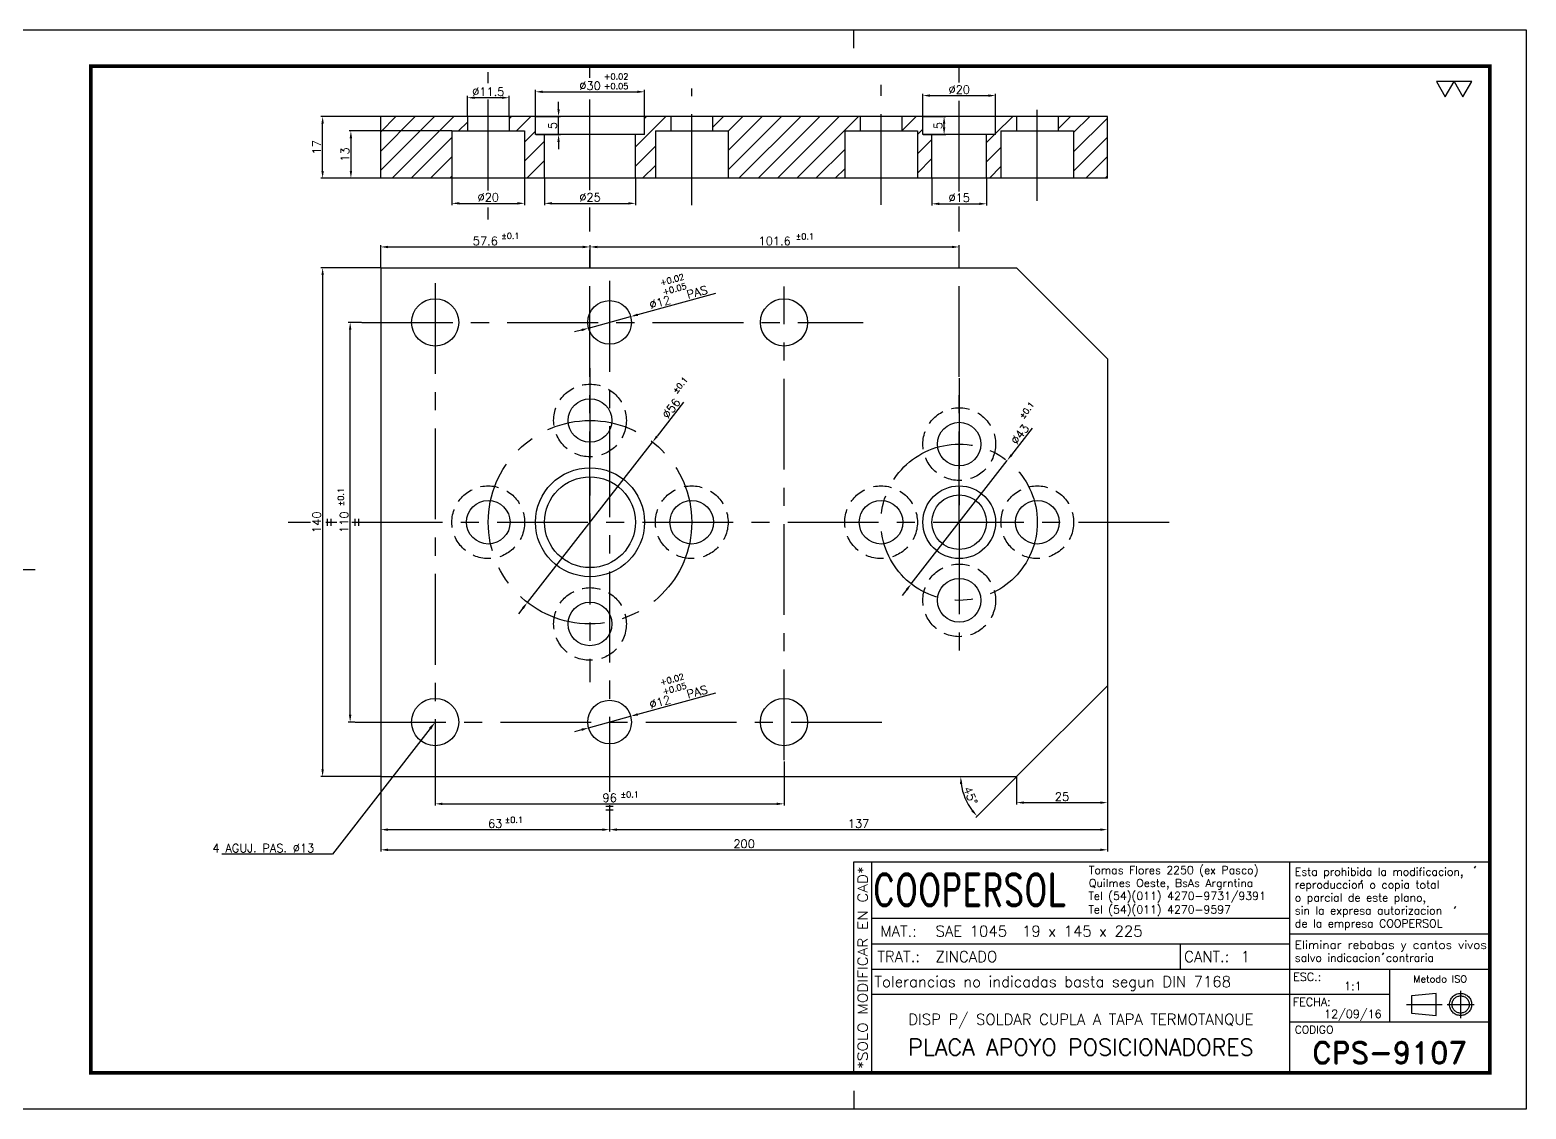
# Model space of a CAD drawing. Extents: x -21308 to -16735, y 11657 to 13517.
# Drawn here: x -19409.7 to -18998, y 12818.4 to 13115.4 of the extents above; entities that cross this region are included whole.
import ezdxf
from ezdxf import colors
from ezdxf.entities.mleader import LeaderData, LeaderLine
from ezdxf.enums import TextEntityAlignment as Align
from ezdxf.math import Vec2, Vec3

# ---------------------------------------------------------------- set-up
doc = ezdxf.new("R2010")
doc.units = 0
doc.header["$LTSCALE"] = 20
doc.header["$MEASUREMENT"] = 0
doc.linetypes.add('CENTER', pattern=[2, 1.25, -0.25, 0.25, -0.25])
doc.linetypes.add('HIDDEN', pattern=[0.375, 0.25, -0.125])
doc.layers.get('0').update_dxf_attribs({"linetype": 'CONTINUOUS'})
doc.layers.get('DEFPOINTS').update_dxf_attribs({"linetype": 'CONTINUOUS'})
for name, color, linetype in [('0-CO', 3, 'CONTINUOUS'), ('1', 1, 'CENTER'), ('CL', 1, 'CENTER'), ('CO', 3, 'CONTINUOUS'), ('OC', 1, 'HIDDEN'), ('RY', 5, 'CONTINUOUS')]:
    doc.layers.add(name, color=color, linetype=linetype)
doc.styles.add('ROMAND', font='ROMAND')
doc.styles.add('ROMANS', font='ROMANS.SHX')
doc.dimstyles.new('1', dxfattribs={"dimtxt": 2.3, "dimasz": 2, "dimexe": 0.5, "dimexo": 0.0625, "dimgap": 0.5, "dimtad": 1, "dimdec": 4, "dimdsep": 46, "dimtxsty": 'ROMANS', "dimcen": -2, "dimclrt": 7, "dimadec": 0, "dimazin": 0, "dimtfac": 0.869565, "dimtdec": 4, "dimtmove": 0, "dimatfit": 3, "dimfxl": 1, "dimtolj": 1, "dimarcsym": 0})

# ---------------------------------------------------------------- blocks, each defined once
blk = doc.blocks.new('A3G')
for p, q in [((235, 292), (235, 297)), ((0, 148.5), (9.75, 148.5)), ((235, 5), (235, 0))]:
    blk.add_line(p, q)
blk.add_lwpolyline([(0, 297), (420, 297), (420, 0), (0, 0)], close=True)
at = {"const_width": 1}
blk.add_lwpolyline([(25, 287), (410, 287), (410, 10), (25, 10)], close=True, dxfattribs=at)
blk = doc.blocks.new('*D188')
at = {"layer": 'CO', "color": 0, "lineweight": -2}
for p, q in [((-19318.46, 13034.93), (-19322.11, 13034.93)), ((-19321.61, 12926.93), (-19321.61, 13032.93)), ((-19320.32, 12924.93), (-19322.11, 12924.93))]:
    blk.add_line(p, q, dxfattribs=at)
at = {"layer": 'CO', "color": 0}
for points in [[(-19321.94, 13032.93), (-19321.27, 13032.93), (-19321.61, 13034.93)], [(-19321.94, 12926.93), (-19321.27, 12926.93), (-19321.61, 12924.93)]]:
    blk.add_solid(points, dxfattribs=at)
at = {"layer": 'DEFPOINTS', "color": 0}
for p in [(-19321.61, 13034.93), (-19318.4, 13034.93), (-19320.25, 12924.93)]:
    blk.add_point(p, dxfattribs=at)
at = {"layer": 'CO', "color": 7, "insert": (-19323.26, 12979.93), "char_height": 2.3, "attachment_point": 5, "rotation": 90, "style": 'ROMANS'}
blk.add_mtext('\\A1;110', dxfattribs=at)
blk = doc.blocks.new('*D189')
at = {"layer": 'CO', "color": 0, "lineweight": -2}
for p, q in [((-19313.27, 13049.93), (-19329.68, 13049.93)), ((-19329.18, 13047.93), (-19329.18, 12911.93)), ((-19313.27, 12909.93), (-19329.68, 12909.93))]:
    blk.add_line(p, q, dxfattribs=at)
at = {"layer": 'CO', "color": 0}
for points in [[(-19329.52, 13047.93), (-19328.85, 13047.93), (-19329.18, 13049.93)], [(-19329.52, 12911.93), (-19328.85, 12911.93), (-19329.18, 12909.93)]]:
    blk.add_solid(points, dxfattribs=at)
at = {"layer": 'DEFPOINTS', "color": 0}
for p in [(-19313.2, 13049.93), (-19329.18, 12909.93), (-19313.2, 12909.93)]:
    blk.add_point(p, dxfattribs=at)
at = {"layer": 'CO', "color": 7, "insert": (-19330.83, 12979.93), "char_height": 2.3, "attachment_point": 5, "rotation": 90, "style": 'ROMANS'}
blk.add_mtext('\\A1;140', dxfattribs=at)
blk = doc.blocks.new('*D190')
at = {"layer": 'CO', "color": 0, "lineweight": -2}
for p, q in [((-19293.67, 13087.61), (-19321.9, 13087.61)), ((-19321.4, 13085.61), (-19321.4, 13076.61)), ((-19313.27, 13074.61), (-19321.9, 13074.61))]:
    blk.add_line(p, q, dxfattribs=at)
at = {"layer": 'CO', "color": 0}
for points in [[(-19321.73, 13085.61), (-19321.07, 13085.61), (-19321.4, 13087.61)], [(-19321.73, 13076.61), (-19321.07, 13076.61), (-19321.4, 13074.61)]]:
    blk.add_solid(points, dxfattribs=at)
at = {"layer": 'DEFPOINTS', "color": 0}
for p in [(-19293.6, 13087.61), (-19321.4, 13074.61), (-19313.2, 13074.61)]:
    blk.add_point(p, dxfattribs=at)
at = {"layer": 'CO', "color": 7, "insert": (-19323.05, 13081.11), "char_height": 2.3, "attachment_point": 5, "rotation": 90, "style": 'ROMANS'}
blk.add_mtext('\\A1;13', dxfattribs=at)
blk = doc.blocks.new('*D191')
at = {"layer": 'CO', "color": 0, "lineweight": -2}
for p, q in [((-19313.27, 13091.61), (-19329.68, 13091.61)), ((-19329.18, 13076.61), (-19329.18, 13089.61)), ((-19313.27, 13074.61), (-19329.68, 13074.61))]:
    blk.add_line(p, q, dxfattribs=at)
at = {"layer": 'CO', "color": 0}
for points in [[(-19329.52, 13089.61), (-19328.85, 13089.61), (-19329.18, 13091.61)], [(-19329.52, 13076.61), (-19328.85, 13076.61), (-19329.18, 13074.61)]]:
    blk.add_solid(points, dxfattribs=at)
at = {"layer": 'DEFPOINTS', "color": 0}
for p in [(-19329.18, 13091.61), (-19313.2, 13091.61), (-19313.2, 13074.61)]:
    blk.add_point(p, dxfattribs=at)
at = {"layer": 'CO', "color": 7, "insert": (-19330.83, 13083.11), "char_height": 2.3, "attachment_point": 5, "rotation": 90, "style": 'ROMANS'}
blk.add_mtext('\\A1;17', dxfattribs=at)
blk = doc.blocks.new('*D192')
at = {"layer": 'CO', "color": 0, "lineweight": -2}
for p, q in [((-19264.25, 13093.61), (-19264.25, 13095.61)), ((-19270.54, 13091.61), (-19263.75, 13091.61)), ((-19264.25, 13086.61), (-19264.25, 13091.61)), ((-19270.54, 13086.61), (-19263.75, 13086.61)), ((-19264.25, 13084.61), (-19264.25, 13082.61))]:
    blk.add_line(p, q, dxfattribs=at)
at = {"layer": 'CO', "color": 0}
for points in [[(-19264.58, 13093.61), (-19263.92, 13093.61), (-19264.25, 13091.61)], [(-19264.58, 13084.61), (-19263.92, 13084.61), (-19264.25, 13086.61)]]:
    blk.add_solid(points, dxfattribs=at)
at = {"layer": 'DEFPOINTS', "color": 0}
for p in [(-19270.6, 13091.61), (-19264.25, 13091.61), (-19270.6, 13086.61)]:
    blk.add_point(p, dxfattribs=at)
at = {"layer": 'CO', "color": 7, "insert": (-19265.9, 13089.11), "char_height": 2.3, "attachment_point": 5, "rotation": 90, "style": 'ROMANS'}
blk.add_mtext('\\A1;5', dxfattribs=at)
blk = doc.blocks.new('*D193')
at = {"layer": 'CO', "color": 0, "lineweight": -2}
for p, q in [((-19163.94, 13091.61), (-19157.66, 13091.61)), ((-19158.16, 13088.61), (-19158.16, 13089.61)), ((-19163.94, 13086.61), (-19157.66, 13086.61))]:
    blk.add_line(p, q, dxfattribs=at)
at = {"layer": 'CO', "color": 0}
for points in [[(-19158.49, 13089.61), (-19157.82, 13089.61), (-19158.16, 13091.61)], [(-19158.49, 13088.61), (-19157.82, 13088.61), (-19158.16, 13086.61)]]:
    blk.add_solid(points, dxfattribs=at)
at = {"layer": 'DEFPOINTS', "color": 0}
for p in [(-19164, 13091.61), (-19158.16, 13091.61), (-19164, 13086.61)]:
    blk.add_point(p, dxfattribs=at)
at = {"layer": 'CO', "color": 7, "insert": (-19159.81, 13089.11), "char_height": 2.3, "attachment_point": 5, "rotation": 90, "style": 'ROMANS'}
blk.add_mtext('\\A1;5', dxfattribs=at)
blk = doc.blocks.new('*D194')
at = {"layer": 'CO', "color": 0, "lineweight": -2}
for p, q in [((-19161.5, 13074.55), (-19161.5, 13067.07)), ((-19146.5, 13074.55), (-19146.5, 13067.07)), ((-19159.5, 13067.57), (-19148.5, 13067.57))]:
    blk.add_line(p, q, dxfattribs=at)
at = {"layer": 'CO', "color": 0}
for points in [[(-19159.5, 13067.9), (-19159.5, 13067.23), (-19161.5, 13067.57)], [(-19148.5, 13067.9), (-19148.5, 13067.23), (-19146.5, 13067.57)]]:
    blk.add_solid(points, dxfattribs=at)
at = {"layer": 'DEFPOINTS', "color": 0}
for p in [(-19161.5, 13074.61), (-19146.5, 13074.61), (-19146.5, 13067.57)]:
    blk.add_point(p, dxfattribs=at)
at = {"layer": 'CO', "color": 7, "insert": (-19154, 13069.22), "char_height": 2.3, "attachment_point": 5, "style": 'ROMANS'}
blk.add_mtext('\\A1;%%C15', dxfattribs=at)
blk = doc.blocks.new('*D195')
at = {"layer": 'CO', "color": 0, "lineweight": -2}
for p, q in [((-19164, 13091.67), (-19164, 13097.85)), ((-19162, 13097.35), (-19146, 13097.35)), ((-19144, 13091.67), (-19144, 13097.85))]:
    blk.add_line(p, q, dxfattribs=at)
at = {"layer": 'CO', "color": 0}
for points in [[(-19162, 13097.68), (-19162, 13097.01), (-19164, 13097.35)], [(-19146, 13097.68), (-19146, 13097.01), (-19144, 13097.35)]]:
    blk.add_solid(points, dxfattribs=at)
at = {"layer": 'DEFPOINTS', "color": 0}
for p in [(-19144, 13097.35), (-19164, 13091.61), (-19144, 13091.61)]:
    blk.add_point(p, dxfattribs=at)
at = {"layer": 'CO', "color": 7, "insert": (-19154, 13099), "char_height": 2.3, "attachment_point": 5, "style": 'ROMANS'}
blk.add_mtext('\\A1;%%C20', dxfattribs=at)
blk = doc.blocks.new('*D196')
at = {"layer": 'CO', "color": 0, "lineweight": -2}
for p, q in [((-19270.6, 13091.67), (-19270.6, 13098.89)), ((-19268.6, 13098.39), (-19242.6, 13098.39)), ((-19240.6, 13091.67), (-19240.6, 13098.89))]:
    blk.add_line(p, q, dxfattribs=at)
at = {"layer": 'CO', "color": 0}
for points in [[(-19268.6, 13098.72), (-19268.6, 13098.06), (-19270.6, 13098.39)], [(-19242.6, 13098.72), (-19242.6, 13098.06), (-19240.6, 13098.39)]]:
    blk.add_solid(points, dxfattribs=at)
at = {"layer": 'DEFPOINTS', "color": 0}
for p in [(-19240.6, 13098.39), (-19270.6, 13091.61), (-19240.6, 13091.61)]:
    blk.add_point(p, dxfattribs=at)
at = {"layer": 'CO', "color": 7, "insert": (-19255.6, 13100.04), "char_height": 2.3, "attachment_point": 5, "style": 'ROMANS'}
blk.add_mtext('\\A1;%%C30', dxfattribs=at)
blk = doc.blocks.new('*D197')
at = {"layer": 'CO', "color": 0, "lineweight": -2}
for p, q in [((-19268.1, 13074.55), (-19268.1, 13067.19)), ((-19243.1, 13074.55), (-19243.1, 13067.19)), ((-19266.1, 13067.69), (-19245.1, 13067.69))]:
    blk.add_line(p, q, dxfattribs=at)
at = {"layer": 'CO', "color": 0}
for points in [[(-19266.1, 13068.03), (-19266.1, 13067.36), (-19268.1, 13067.69)], [(-19245.1, 13068.03), (-19245.1, 13067.36), (-19243.1, 13067.69)]]:
    blk.add_solid(points, dxfattribs=at)
at = {"layer": 'DEFPOINTS', "color": 0}
for p in [(-19268.1, 13074.61), (-19243.1, 13074.61), (-19243.1, 13067.69)]:
    blk.add_point(p, dxfattribs=at)
at = {"layer": 'CO', "color": 7, "insert": (-19255.6, 13069.34), "char_height": 2.3, "attachment_point": 5, "style": 'ROMANS'}
blk.add_mtext('\\A1;%%C25', dxfattribs=at)
blk = doc.blocks.new('*D198')
at = {"layer": 'CO', "color": 0, "lineweight": -2}
for p, q in [((-19289.35, 13091.67), (-19289.35, 13097.26)), ((-19277.85, 13091.67), (-19277.85, 13097.26)), ((-19279.85, 13096.76), (-19287.35, 13096.76))]:
    blk.add_line(p, q, dxfattribs=at)
at = {"layer": 'CO', "color": 0}
for points in [[(-19287.35, 13097.09), (-19287.35, 13096.43), (-19289.35, 13096.76)], [(-19279.85, 13097.09), (-19279.85, 13096.43), (-19277.85, 13096.76)]]:
    blk.add_solid(points, dxfattribs=at)
at = {"layer": 'DEFPOINTS', "color": 0}
for p in [(-19289.35, 13096.76), (-19289.35, 13091.61), (-19277.85, 13091.61)]:
    blk.add_point(p, dxfattribs=at)
at = {"layer": 'CO', "color": 7, "insert": (-19283.6, 13098.41), "char_height": 2.3, "attachment_point": 5, "style": 'ROMANS'}
blk.add_mtext('\\A1;%%C11.5', dxfattribs=at)
blk = doc.blocks.new('*D199')
at = {"layer": 'CO', "color": 0, "lineweight": -2}
for p, q in [((-19293.6, 13074.55), (-19293.6, 13067.19)), ((-19273.6, 13074.55), (-19273.6, 13067.19)), ((-19291.6, 13067.69), (-19275.6, 13067.69))]:
    blk.add_line(p, q, dxfattribs=at)
at = {"layer": 'CO', "color": 0}
for points in [[(-19291.6, 13068.03), (-19291.6, 13067.36), (-19293.6, 13067.69)], [(-19275.6, 13068.03), (-19275.6, 13067.36), (-19273.6, 13067.69)]]:
    blk.add_solid(points, dxfattribs=at)
at = {"layer": 'DEFPOINTS', "color": 0}
for p in [(-19293.6, 13074.61), (-19273.6, 13074.61), (-19273.6, 13067.69)]:
    blk.add_point(p, dxfattribs=at)
at = {"layer": 'CO', "color": 7, "insert": (-19283.6, 13069.34), "char_height": 2.3, "attachment_point": 5, "style": 'ROMANS'}
blk.add_mtext('\\A1;%%C20', dxfattribs=at)
blk = doc.blocks.new('*D200')
at = {"layer": 'CO', "color": 0, "lineweight": -2}
for p, q in [((-19229.86, 13012.93), (-19237.15, 13003.59)), ((-19272.83, 12957.86), (-19238.38, 13002.01)), ((-19274.06, 12956.28), (-19275.29, 12954.7))]:
    blk.add_line(p, q, dxfattribs=at)
at = {"layer": 'CO', "color": 0}
for points in [[(-19237.41, 13003.79), (-19236.89, 13003.38), (-19238.38, 13002.01)], [(-19274.32, 12956.48), (-19273.8, 12956.07), (-19272.83, 12957.86)]]:
    blk.add_solid(points, dxfattribs=at)
at = {"layer": 'DEFPOINTS', "color": 0}
for p in [(-19238.38, 13002.01), (-19272.83, 12957.86)]:
    blk.add_point(p, dxfattribs=at)
at = {"layer": 'CO', "color": 7, "insert": (-19233.25, 13011.26), "char_height": 2.3, "attachment_point": 5, "rotation": 52.0401, "style": 'ROMANS'}
blk.add_mtext('\\A1;∅56', dxfattribs=at)
blk = doc.blocks.new('*D201')
at = {"layer": 'CO', "color": 0, "lineweight": -2}
for p, q in [((-19133.89, 13005.81), (-19139.58, 12998.49)), ((-19167.2, 12962.96), (-19140.81, 12996.91)), ((-19168.43, 12961.38), (-19169.66, 12959.8))]:
    blk.add_line(p, q, dxfattribs=at)
at = {"layer": 'CO', "color": 0}
for points in [[(-19139.85, 12998.69), (-19139.32, 12998.28), (-19140.81, 12996.91)], [(-19168.69, 12961.58), (-19168.16, 12961.17), (-19167.2, 12962.96)]]:
    blk.add_solid(points, dxfattribs=at)
at = {"layer": 'DEFPOINTS', "color": 0}
for p in [(-19140.81, 12996.91), (-19167.2, 12962.96)]:
    blk.add_point(p, dxfattribs=at)
at = {"layer": 'CO', "color": 7, "insert": (-19137.28, 13004.14), "char_height": 2.3, "attachment_point": 5, "rotation": 52.1394, "style": 'ROMANS'}
blk.add_mtext('\\A1;∅43', dxfattribs=at)
blk = doc.blocks.new('*D202')
at = {"layer": 'CO', "color": 0, "lineweight": -2}
for p, q in [((-19313.2, 13049.99), (-19313.2, 13056.19)), ((-19255.6, 13049.99), (-19255.6, 13056.19)), ((-19311.2, 13055.69), (-19257.6, 13055.69))]:
    blk.add_line(p, q, dxfattribs=at)
at = {"layer": 'CO', "color": 0}
for points in [[(-19311.2, 13056.02), (-19311.2, 13055.35), (-19313.2, 13055.69)], [(-19257.6, 13056.02), (-19257.6, 13055.35), (-19255.6, 13055.69)]]:
    blk.add_solid(points, dxfattribs=at)
at = {"layer": 'DEFPOINTS', "color": 0}
for p in [(-19255.6, 13055.69), (-19313.2, 13049.93), (-19255.6, 13049.93)]:
    blk.add_point(p, dxfattribs=at)
at = {"layer": 'CO', "color": 7, "insert": (-19284.4, 13057.34), "char_height": 2.3, "attachment_point": 5, "style": 'ROMANS'}
blk.add_mtext('\\A1;57.6', dxfattribs=at)
blk = doc.blocks.new('*D203')
at = {"layer": 'CO', "color": 0, "lineweight": -2}
for p, q in [((-19255.6, 13050.06), (-19255.6, 13056.19)), ((-19154, 13049.99), (-19154, 13056.19)), ((-19253.6, 13055.69), (-19156, 13055.69))]:
    blk.add_line(p, q, dxfattribs=at)
at = {"layer": 'CO', "color": 0}
for points in [[(-19253.6, 13056.02), (-19253.6, 13055.35), (-19255.6, 13055.69)], [(-19156, 13056.02), (-19156, 13055.35), (-19154, 13055.69)]]:
    blk.add_solid(points, dxfattribs=at)
at = {"layer": 'DEFPOINTS', "color": 0}
for p in [(-19154, 13055.69), (-19255.6, 13049.99), (-19154, 13049.93)]:
    blk.add_point(p, dxfattribs=at)
at = {"layer": 'CO', "color": 7, "insert": (-19204.8, 13057.34), "char_height": 2.3, "attachment_point": 5, "style": 'ROMANS'}
blk.add_mtext('\\A1;101.6', dxfattribs=at)
blk = doc.blocks.new('*D204')
at = {"layer": 'CO', "color": 0, "lineweight": -2}
for p, q in [((-19298.2, 12914.08), (-19298.2, 12901.93)), ((-19202.2, 12914.08), (-19202.2, 12901.93)), ((-19296.2, 12902.43), (-19204.2, 12902.43))]:
    blk.add_line(p, q, dxfattribs=at)
at = {"layer": 'CO', "color": 0}
for points in [[(-19296.2, 12902.76), (-19296.2, 12902.09), (-19298.2, 12902.43)], [(-19204.2, 12902.76), (-19204.2, 12902.09), (-19202.2, 12902.43)]]:
    blk.add_solid(points, dxfattribs=at)
at = {"layer": 'DEFPOINTS', "color": 0}
for p in [(-19298.2, 12914.14), (-19202.2, 12914.14), (-19202.2, 12902.43)]:
    blk.add_point(p, dxfattribs=at)
at = {"layer": 'CO', "color": 7, "insert": (-19250.2, 12904.08), "char_height": 2.3, "attachment_point": 5, "style": 'ROMANS'}
blk.add_mtext('\\A1;96', dxfattribs=at)
blk = doc.blocks.new('*D205')
at = {"layer": 'CO', "color": 0, "lineweight": -2}
for p, q in [((-19313.2, 12909.87), (-19313.2, 12894.83)), ((-19311.2, 12895.33), (-19252.2, 12895.33)), ((-19250.2, 12897.8), (-19250.2, 12894.83))]:
    blk.add_line(p, q, dxfattribs=at)
at = {"layer": 'CO', "color": 0}
for points in [[(-19311.2, 12895.66), (-19311.2, 12894.99), (-19313.2, 12895.33)], [(-19252.2, 12895.66), (-19252.2, 12894.99), (-19250.2, 12895.33)]]:
    blk.add_solid(points, dxfattribs=at)
at = {"layer": 'DEFPOINTS', "color": 0}
for p in [(-19313.2, 12909.93), (-19250.2, 12897.87), (-19250.2, 12895.33)]:
    blk.add_point(p, dxfattribs=at)
at = {"layer": 'CO', "color": 7, "insert": (-19281.7, 12896.98), "char_height": 2.3, "attachment_point": 5, "style": 'ROMANS'}
blk.add_mtext('\\A1;63', dxfattribs=at)
blk = doc.blocks.new('*D206')
at = {"layer": 'CO', "color": 0, "lineweight": -2}
for p, q in [((-19113.2, 12934.87), (-19113.2, 12894.83)), ((-19250.2, 12897.8), (-19250.2, 12894.83)), ((-19248.2, 12895.33), (-19115.2, 12895.33))]:
    blk.add_line(p, q, dxfattribs=at)
at = {"layer": 'CO', "color": 0}
for points in [[(-19248.2, 12895.66), (-19248.2, 12894.99), (-19250.2, 12895.33)], [(-19115.2, 12895.66), (-19115.2, 12894.99), (-19113.2, 12895.33)]]:
    blk.add_solid(points, dxfattribs=at)
at = {"layer": 'DEFPOINTS', "color": 0}
for p in [(-19113.2, 12934.93), (-19250.2, 12897.87), (-19113.2, 12895.33)]:
    blk.add_point(p, dxfattribs=at)
at = {"layer": 'CO', "color": 7, "insert": (-19181.7, 12896.98), "char_height": 2.3, "attachment_point": 5, "style": 'ROMANS'}
blk.add_mtext('\\A1;137', dxfattribs=at)
blk = doc.blocks.new('*D207')
at = {"layer": 'CO', "color": 0, "lineweight": -2}
for p, q in [((-19113.2, 12934.87), (-19113.2, 12889.28)), ((-19313.2, 12909.87), (-19313.2, 12889.28)), ((-19311.2, 12889.78), (-19115.2, 12889.78))]:
    blk.add_line(p, q, dxfattribs=at)
at = {"layer": 'CO', "color": 0}
for points in [[(-19311.2, 12890.11), (-19311.2, 12889.44), (-19313.2, 12889.78)], [(-19115.2, 12890.11), (-19115.2, 12889.44), (-19113.2, 12889.78)]]:
    blk.add_solid(points, dxfattribs=at)
at = {"layer": 'DEFPOINTS', "color": 0}
for p in [(-19113.2, 12934.93), (-19313.2, 12909.93), (-19113.2, 12889.78)]:
    blk.add_point(p, dxfattribs=at)
at = {"layer": 'CO', "color": 7, "insert": (-19213.2, 12891.43), "char_height": 2.3, "attachment_point": 5, "style": 'ROMANS'}
blk.add_mtext('\\A1;200', dxfattribs=at)
blk = doc.blocks.new('*D208')
at = {"layer": 'CO', "color": 0, "lineweight": -2}
for p, q in [((-19113.2, 12934.87), (-19113.2, 12902.26)), ((-19138.2, 12909.87), (-19138.2, 12902.26)), ((-19136.2, 12902.76), (-19115.2, 12902.76))]:
    blk.add_line(p, q, dxfattribs=at)
at = {"layer": 'CO', "color": 0}
for points in [[(-19136.2, 12903.09), (-19136.2, 12902.43), (-19138.2, 12902.76)], [(-19115.2, 12903.09), (-19115.2, 12902.43), (-19113.2, 12902.76)]]:
    blk.add_solid(points, dxfattribs=at)
at = {"layer": 'DEFPOINTS', "color": 0}
for p in [(-19113.2, 12934.93), (-19138.2, 12909.93), (-19113.2, 12902.76)]:
    blk.add_point(p, dxfattribs=at)
at = {"layer": 'CO', "color": 7, "insert": (-19125.7, 12904.41), "char_height": 2.3, "attachment_point": 5, "style": 'ROMANS'}
blk.add_mtext('\\A1;25', dxfattribs=at)
blk = doc.blocks.new('*D209')
at = {"layer": 'CO', "color": 0, "lineweight": -2}
blk.add_line((-19138.25, 12909.89), (-19149.44, 12898.7), dxfattribs=at)
blk.add_arc((-19138.2, 12909.93), 15.38, 187.4538, 217.5462, dxfattribs=at)
at = {"layer": 'CO', "color": 0}
for points in [[(-19153.79, 12907.91), (-19153.13, 12907.96), (-19153.59, 12909.93)], [(-19150.15, 12900.78), (-19150.65, 12900.34), (-19149.08, 12899.05)]]:
    blk.add_solid(points, dxfattribs=at)
at = {"layer": 'DEFPOINTS', "color": 0}
for p in [(-19113.2, 12934.93), (-19313.2, 12909.93), (-19138.2, 12909.93), (-19138.2, 12909.93), (-19153.07, 12905.95)]:
    blk.add_point(p, dxfattribs=at)
at = {"layer": 'CO', "color": 7, "insert": (-19150.89, 12904.68), "char_height": 2.3, "attachment_point": 5, "rotation": 292.5, "style": 'ROMANS'}
blk.add_mtext('\\A1;45°', dxfattribs=at)
blk = doc.blocks.new('*D210')
at = {"layer": 'CO', "color": 0, "lineweight": -2}
for p, q in [((-19221.11, 13042.91), (-19242.49, 13037.05)), ((-19255.99, 13033.34), (-19244.42, 13036.52)), ((-19257.92, 13032.82), (-19259.85, 13032.29))]:
    blk.add_line(p, q, dxfattribs=at)
at = {"layer": 'CO', "color": 0}
for points in [[(-19242.58, 13037.37), (-19242.4, 13036.73), (-19244.42, 13036.52)], [(-19258.01, 13033.14), (-19257.83, 13032.49), (-19255.99, 13033.34)]]:
    blk.add_solid(points, dxfattribs=at)
at = {"layer": 'DEFPOINTS', "color": 0}
for p in [(-19244.42, 13036.52), (-19255.99, 13033.34)]:
    blk.add_point(p, dxfattribs=at)
at = {"layer": 'CO', "color": 7, "insert": (-19231.27, 13041.84), "char_height": 2.3, "attachment_point": 5, "rotation": 15.3405, "style": 'ROMANS'}
blk.add_mtext('\\A1;∅12   PAS', dxfattribs=at)
blk = doc.blocks.new('TOL')
at = {"layer": '0-CO', "style": 'ROMANS'}
for tag, p in [('TOLSUP', (2.34, 3.94)), ('TOLINF', (2.34, 1.29))]:
    blk.add_attdef(tag, p, '', height=1.64, dxfattribs=at)
blk = doc.blocks.new('*D211')
at = {"layer": 'CO', "color": 0, "lineweight": -2}
for p, q in [((-19221.11, 12932.91), (-19242.49, 12927.05)), ((-19255.99, 12923.34), (-19244.42, 12926.52)), ((-19257.92, 12922.82), (-19259.85, 12922.29))]:
    blk.add_line(p, q, dxfattribs=at)
at = {"layer": 'CO', "color": 0}
for points in [[(-19242.58, 12927.37), (-19242.4, 12926.73), (-19244.42, 12926.52)], [(-19258.01, 12923.14), (-19257.83, 12922.49), (-19255.99, 12923.34)]]:
    blk.add_solid(points, dxfattribs=at)
at = {"layer": 'DEFPOINTS', "color": 0}
for p in [(-19244.42, 12926.52), (-19255.99, 12923.34)]:
    blk.add_point(p, dxfattribs=at)
at = {"layer": 'CO', "color": 7, "insert": (-19231.27, 12931.84), "char_height": 2.3, "attachment_point": 5, "rotation": 15.3405, "style": 'ROMANS'}
blk.add_mtext('\\A1;∅12   PAS', dxfattribs=at)
blk = doc.blocks.new('COOPERSOLROT-02')
for p, q in [((0, 58), (175, 58)), ((0, 0), (0, 58)), ((5, 0), (5, 58)), ((120, 0), (120, 58)), ((175, 0), (175, 58)), ((5, 42.5), (120, 42.5)), ((120, 38.19), (175, 38.19)), ((5, 35.5), (120, 35.5)), ((89.89, 28.5), (89.89, 35.5)), ((5, 28.5), (175, 28.5)), ((147.5, 14), (147.5, 28.5)), ((147.5, 21.5), (5, 21.5)), ((120, 14), (175, 14)), ((0, 0), (175, 0))]:
    blk.add_line(p, q)
at = {"color": 1, "linetype": 'CENTER'}
blk.add_line((166.98, 22.51), (166.98, 15.06), dxfattribs=at)
for points in [[(152.09, 18.79), (161.93, 18.79)], [(163.26, 18.79), (170.71, 18.79)]]:
    blk.add_lwpolyline(points, dxfattribs=at)
at = {"layer": '1'}
for points in [[(170.85, 56.26), (171.21, 56.85)], [(139.66, 52.43), (140.02, 53.02)], [(165.28, 45.22), (165.64, 45.81)], [(145.46, 32.42), (145.82, 33.01)]]:
    blk.add_lwpolyline(points, dxfattribs=at)
blk.add_lwpolyline([(160.25, 18.79), (160.25, 21.83), (153.47, 21.16), (153.47, 16.41), (160.25, 15.74)], close=True, dxfattribs=at)
for radius in [3.05, 2.37]:
    blk.add_circle((166.98, 18.79), radius, dxfattribs=at)
at = {"style": 'ROMANS', "width": 0.996387}
blk.add_text('*SOLO MODIFICAR EN CAD*', height=2.7, rotation=90, dxfattribs=at).set_placement((3.77, 1.09), (3.77, 56.81), align=Align.FIT)
at = {"style": 'ROMAND', "width": 0.75}
blk.add_text('COOPERSOL', height=9, dxfattribs=at).set_placement((5.26, 45.85))
at = {"style": 'ROMANS'}
for s, p in [('MAT.:', (7.32, 37.47)), ('TRAT.:', (6.5, 30.47)), ('CANT.:', (90.89, 30.47)), ('Tolerancias no indicadas basta segun DIN 7168', (5.7, 23.56))]:
    blk.add_text(s, height=3, dxfattribs=at).set_placement(p)
for tag, height, style, p in [('CONJUNTO', 2.3, 'ROMANS', (62.5, 17.5)), ('SUBCONJUNTO', 3, 'ROMANS', (62.5, 11.5)), ('COD-PLA', 6, 'ROMAND', (147.5, 5.5)), ('DENOMINACION', 4.5, 'ROMANS', (62.5, 4.75))]:
    blk.add_attdef(tag, text='', height=height, dxfattribs=dict(style=style)).set_placement(p, align=Align.MIDDLE)
at = {"layer": '1', "style": 'ROMANS'}
for s, height, p in [('Tomas Flores 2250 (ex Pasco)', 2.2, (64.69, 54.68)), ('Esta prohibida la modificacion,', 2.2, (121.36, 54.23)), ('Tel (54)(011) 4270-9731/9391', 2.2, (64.55, 47.56)), ('Quilmes Oeste, BsAs Argrntina', 2.2, (64.69, 51.12)), ('o parcial de este plano,', 2.2, (121.36, 47.11)), ('reproduccion o copia total', 2.2, (121.36, 50.67)), ('Tel (54)(011) 4270-9597', 2.2, (64.55, 43.83)), ('sin la expresa autorizacion ', 2.2, (121.36, 43.55)), ('de la empresa COOPERSOL', 2.2, (121.36, 39.99)), ('salvo indicacion contraria', 2.2, (121.36, 30.54)), ('ESC.:', 2.25, (120.89, 25.29)), ('FECHA:', 2.25, (120.81, 18.36)), ('CODIGO', 2.16, (121.33, 10.78))]:
    blk.add_text(s, height=height, dxfattribs=at).set_placement(p)
at = {"layer": '1', "style": 'ROMANS', "width": 0.96139}
blk.add_text('Eliminar rebabas y cantos vivos', height=2.2, dxfattribs=at).set_placement((121.34, 34.1), (174.21, 34.1), align=Align.FIT)
at = {"layer": '1', "style": 'ROMANS'}
blk.add_text('Metodo ISO', height=1.948, dxfattribs=at).set_placement((161.34, 25.77), align=Align.MIDDLE)
for tag, p in [('MAT', (22.51, 37.47)), ('TRAT', (22.51, 30.47)), ('CANT', (106.49, 30.47))]:
    blk.add_attdef(tag, p, '', height=3, dxfattribs=at)
for tag, p in [('ESC', (137.33, 22.73)), ('FECHA', (137.33, 15.06))]:
    blk.add_attdef(tag, text='', height=2.25, dxfattribs=at).set_placement(p, align=Align.CENTER)

msp = doc.modelspace()

# ---------------------------------------------------------------- hatches: boundary and pattern name
at = {"layer": 'RY'}
h = msp.add_hatch(dxfattribs=at)
h.set_pattern_fill('ANSI31', color=256, scale=30, style=0)
h.set_pattern_definition([(45, (420, 9.0836), (-2.6516504, 2.6516504), [])])
h.paths.add_polyline_path([(-19313.20498, 13074.6111), (-19293.60498, 13074.6111), (-19293.60498, 13087.6111), (-19289.35498, 13087.6111), (-19289.35498, 13091.6111), (-19313.20498, 13091.6111)])
h.paths.add_polyline_path([(-19268.10498, 13086.6111), (-19270.60498, 13086.6111), (-19270.60498, 13091.6111), (-19277.85498, 13091.6111), (-19277.85498, 13087.6111), (-19273.60498, 13087.6111), (-19273.60498, 13074.6111), (-19268.10498, 13074.6111)])
h.paths.add_polyline_path([(-19243.10498, 13074.6111), (-19237.60498, 13074.6111), (-19237.60498, 13087.6111), (-19233.35498, 13087.6111), (-19233.35498, 13091.6111), (-19240.60498, 13091.6111), (-19240.60498, 13086.6111), (-19243.10498, 13086.6111)])
h.paths.add_polyline_path([(-19185.50498, 13074.6111), (-19185.50498, 13087.6111), (-19181.25498, 13087.6111), (-19181.25498, 13091.6111), (-19221.85498, 13091.6111), (-19221.85498, 13087.6111), (-19217.60498, 13087.6111), (-19217.60498, 13074.6111)])
h.paths.add_polyline_path([(-19161.50498, 13086.6111), (-19164.00498, 13086.6111), (-19164.00498, 13091.6111), (-19169.75498, 13091.6111), (-19169.75498, 13087.6111), (-19165.50498, 13087.6111), (-19165.50498, 13074.6111), (-19161.50498, 13074.6111)])
h.paths.add_polyline_path([(-19146.50498, 13074.6111), (-19142.50498, 13074.6111), (-19142.50498, 13087.6111), (-19138.25498, 13087.6111), (-19138.25498, 13091.6111), (-19144.00498, 13091.6111), (-19144.00498, 13086.6111), (-19146.50498, 13086.6111)])
h.paths.add_polyline_path([(-19113.20498, 13091.6111), (-19126.75498, 13091.6111), (-19126.75498, 13087.6111), (-19122.50498, 13087.6111), (-19122.50498, 13074.6111), (-19113.20498, 13074.6111)])

# ---------------------------------------------------------------- linework, layer by layer
for p, q in [((-19313.20498, 13074.6111), (-19313.20498, 13091.6111)), ((-19113.20498, 13091.6111), (-19313.20498, 13091.6111)), ((-19289.35498, 13091.6111), (-19289.35498, 13087.6111)), ((-19277.85498, 13091.6111), (-19277.85498, 13087.6111)), ((-19270.60498, 13086.6111), (-19270.60498, 13091.6111)), ((-19240.60498, 13086.6111), (-19240.60498, 13091.6111)), ((-19233.35498, 13091.6111), (-19233.35498, 13087.6111)), ((-19221.85498, 13091.6111), (-19221.85498, 13087.6111)), ((-19181.25498, 13091.6111), (-19181.25498, 13087.6111)), ((-19169.75498, 13091.6111), (-19169.75498, 13087.6111)), ((-19164.00498, 13086.6111), (-19164.00498, 13091.6111)), ((-19144.00498, 13086.6111), (-19144.00498, 13091.6111)), ((-19138.25498, 13091.6111), (-19138.25498, 13087.6111)), ((-19126.75498, 13091.6111), (-19126.75498, 13087.6111)), ((-19113.20498, 13074.6111), (-19113.20498, 13091.6111)), ((-19293.60498, 13087.6111), (-19293.60498, 13074.6111)), ((-19293.60498, 13087.6111), (-19273.60498, 13087.6111)), ((-19273.60498, 13087.6111), (-19273.60498, 13074.6111)), ((-19240.60498, 13086.6111), (-19270.60498, 13086.6111)), ((-19268.10498, 13074.6111), (-19268.10498, 13086.6111)), ((-19243.10498, 13074.6111), (-19243.10498, 13086.6111)), ((-19237.60498, 13087.6111), (-19237.60498, 13074.6111)), ((-19237.60498, 13087.6111), (-19217.60498, 13087.6111)), ((-19217.60498, 13087.6111), (-19217.60498, 13074.6111)), ((-19185.50498, 13087.6111), (-19185.50498, 13074.6111)), ((-19185.50498, 13087.6111), (-19165.50498, 13087.6111)), ((-19165.50498, 13087.6111), (-19165.50498, 13074.6111)), ((-19144.00498, 13086.6111), (-19164.00498, 13086.6111)), ((-19161.50498, 13074.6111), (-19161.50498, 13086.6111)), ((-19146.50498, 13074.6111), (-19146.50498, 13086.6111)), ((-19142.50498, 13087.6111), (-19142.50498, 13074.6111)), ((-19142.50498, 13087.6111), (-19122.50498, 13087.6111)), ((-19122.50498, 13087.6111), (-19122.50498, 13074.6111)), ((-19113.20498, 13074.6111), (-19313.20498, 13074.6111)), ((-19313.20498, 13049.93221), (-19138.20498, 13049.93221)), ((-19313.20498, 13049.93221), (-19313.20498, 12909.93221)), ((-19138.20498, 13049.93221), (-19113.20498, 13024.93221)), ((-19113.20498, 13024.93221), (-19113.20498, 12934.93221)), ((-19113.20498, 12934.93221), (-19138.20498, 12909.93221)), ((-19313.20498, 12909.93221), (-19138.20498, 12909.93221))]:
    msp.add_line(p, q)
for centre, radius in [((-19298.20498, 13034.93221), 6.5), ((-19250.20498, 13034.93221), 6), ((-19202.20498, 13034.93221), 6.5), ((-19255.60498, 13007.93221), 6), ((-19154.00498, 13001.43221), 6), ((-19255.60498, 12979.93221), 15), ((-19255.60498, 12979.93221), 12.5), ((-19154.00498, 12979.93221), 10), ((-19283.60498, 12979.93221), 6), ((-19227.60498, 12979.93221), 6), ((-19175.50498, 12979.93221), 6), ((-19154.00498, 12979.93221), 7.5), ((-19132.50498, 12979.93221), 6), ((-19154.00498, 12958.43221), 6), ((-19255.60498, 12951.93221), 6), ((-19298.20498, 12924.93221), 6.5), ((-19250.20498, 12924.93221), 6), ((-19202.20498, 12924.93221), 6.5)]:
    msp.add_circle(centre, radius)
at = {"layer": 'CL'}
for p, q in [((-19255.60498, 13102.26993), (-19255.60498, 13105.80771)), ((-19154.00498, 13100.96468), (-19154.00498, 13105.56723)), ((-19283.60498, 13100.72844), (-19283.60498, 13103.82478)), ((-19255.60498, 13071.3043), (-19255.60498, 13097.28963)), ((-19227.60498, 13067.22076), (-19227.60498, 13099.31923)), ((-19175.50498, 13067.25891), (-19175.50498, 13100.34078)), ((-19132.50498, 13068.42597), (-19132.50498, 13097.46646)), ((-19283.60498, 13071.23514), (-19283.60498, 13096.9284)), ((-19154.00498, 13070.92618), (-19154.00498, 13096.70908)), ((-19283.60498, 13063.20667), (-19283.60498, 13066.51316)), ((-19255.60498, 12979.93221), (-19255.60498, 13066.53593)), ((-19154.00498, 12979.93221), (-19154.00498, 13066.832)), ((-19298.20498, 13045.7288), (-19298.20498, 12914.14071)), ((-19250.20498, 13046.33659), (-19250.20498, 12905.76674)), ((-19202.20498, 12914.42409), (-19202.20498, 13044.81712)), ((-19318.39581, 13034.93221), (-19180.44723, 13034.93221)), ((-19255.60498, 13022.29236), (-19255.60498, 12935.87244)), ((-19154.00498, 13019.61508), (-19154.00498, 12940.3014)), ((-19338.64411, 12979.93221), (-19332.49104, 12979.93221)), ((-19328.29044, 12979.93221), (-19325.2531, 12979.93221)), ((-19321.18175, 12979.93221), (-19094.86366, 12979.93221)), ((-19320.25368, 12924.93221), (-19171.07933, 12924.93221)), ((-19250.20498, 12902.08719), (-19250.20498, 12897.86662))]:
    msp.add_line(p, q, dxfattribs=at)
for centre, radius in [((-19255.60498, 12979.93221), 28), ((-19154.00498, 12979.93221), 21.5)]:
    msp.add_circle(centre, radius, dxfattribs=at)
at = {"layer": 'CO'}
for p, q in [((-19327.90343, 12980.90412), (-19327.90343, 12978.904)), ((-19326.90343, 12980.90412), (-19326.90343, 12978.904)), ((-19320.32756, 12980.90412), (-19320.32756, 12978.904)), ((-19319.32756, 12980.90412), (-19319.32756, 12978.904)), ((-19249.23307, 12901.65362), (-19251.23319, 12901.65362)), ((-19249.23307, 12900.65362), (-19251.23319, 12900.65362))]:
    msp.add_line(p, q, dxfattribs=at)
for points in [[(-19020.25656, 13097.02856), (-19017.81241, 13101.26195), (-19022.70071, 13101.26195)], [(-19015.36825, 13097.02856), (-19012.9241, 13101.26195), (-19017.81241, 13101.26195)]]:
    msp.add_lwpolyline(points, close=True, dxfattribs=at)
at = {"layer": 'OC'}
for centre in [(-19255.60498, 13007.93221), (-19154.00498, 13001.43221), (-19283.60498, 12979.93221), (-19227.60498, 12979.93221), (-19175.50498, 12979.93221), (-19132.50498, 12979.93221), (-19154.00498, 12958.43221), (-19255.60498, 12951.93221)]:
    msp.add_circle(centre, 10, dxfattribs=at)

# ---------------------------------------------------------------- block references
msp.add_blockref('A3G', (-19418.00568, 12818.42201))
ref = msp.add_blockref('COOPERSOLROT-02', (-19183.00568, 12828.42201))
ref.add_attrib('COD-PLA', 'CPS-9107', dxfattribs={"height": 6, "style": 'ROMAND'}).set_placement((-19035.50568, 12833.92201), align=Align.MIDDLE)
ref.add_attrib('FECHA', '12/09/16', dxfattribs={"layer": '1', "height": 2.25, "style": 'ROMANS'}).set_placement((-19045.671, 12843.48301), align=Align.CENTER)
ref.add_attrib('MAT', 'SAE 1045  19 x 145 x 225', (-19160.50039, 12865.89016), dxfattribs={"layer": '1', "height": 3, "style": 'ROMANS'})
ref.add_attrib('TRAT', 'ZINCADO', (-19160.50039, 12858.89016), dxfattribs={"layer": '1', "height": 3, "style": 'ROMANS'})
ref.add_attrib('ESC', '1:1', dxfattribs={"layer": '1', "height": 2.25, "style": 'ROMANS'}).set_placement((-19045.671, 12851.15056), align=Align.CENTER)
ref.add_attrib('CANT', '1', (-19076.51509, 12858.89016), dxfattribs={"layer": '1', "height": 3, "style": 'ROMANS'})
ref.add_attrib('DENOMINACION', 'PLACA APOYO POSICIONADORES', dxfattribs={"height": 4.5, "style": 'ROMANS'}).set_placement((-19120.50568, 12835.45983), align=Align.MIDDLE)
ref.add_attrib('SUBCONJUNTO', 'DISP P/ SOLDAR CUPLA A TAPA TERMOTANQUE', dxfattribs={"height": 3, "style": 'ROMANS'}).set_placement((-19120.50568, 12842.89986), align=Align.MIDDLE)
at = {"layer": 'CO'}
msp.add_blockref('TOL', (-19254.13218, 13097.83178), dxfattribs=at).add_auto_attribs({'TOLINF': '+0.05', 'TOLSUP': '+0.02'})
ref = msp.add_blockref('TOL', (-19282.38363, 13056.62019), dxfattribs=at)
ref.add_attrib('TOLINF', '%%p0.1', (-19280.03915, 13057.90738), dxfattribs={"layer": '0-CO', "height": 1.636364, "style": 'ROMANS'})
ref = msp.add_blockref('TOL', (-19201.3402, 13056.48437), dxfattribs=at)
ref.add_attrib('TOLINF', '%%p0.1', (-19198.99571, 13057.77156), dxfattribs={"layer": '0-CO', "height": 1.636364, "style": 'ROMANS'})
at = {"layer": 'CO', "rotation": 15.04560235781737}
for p in [(-19237.30477, 13040.59581), (-19237.30477, 12930.59581)]:
    msp.add_blockref('TOL', p, dxfattribs=at).add_auto_attribs({'TOLINF': '+0.05', 'TOLSUP': '+0.02'})
at = {"layer": 'CO'}
ref = msp.add_blockref('TOL', (-19232.22599, 13012.54349), dxfattribs=dict(at, rotation=50.97699460757649))
ref.add_attrib('TOLINF', '%%p0.1', (-19231.74984, 13015.17536), dxfattribs={"layer": '0-CO', "height": 1.636364, "rotation": 50.9769946, "style": 'ROMANS'})
ref = msp.add_blockref('TOL', (-19136.71134, 13005.59566), dxfattribs=dict(at, rotation=52.70195708450304))
ref.add_attrib('TOLINF', '%%p0.1', (-19136.31462, 13008.24067), dxfattribs={"layer": '0-CO', "height": 1.636364, "rotation": 52.7019571, "style": 'ROMANS'})
ref = msp.add_blockref('TOL', (-19322.07369, 12981.95761), dxfattribs=dict(at, rotation=90))
ref.add_attrib('TOLINF', '%%p0.1', (-19323.36088, 12984.30209), dxfattribs={"layer": '0-CO', "height": 1.636364, "rotation": 90, "style": 'ROMANS'})
ref = msp.add_blockref('TOL', (-19249.5322, 12902.89436), dxfattribs=at)
ref.add_attrib('TOLINF', '%%p0.1', (-19247.18772, 12904.18156), dxfattribs={"layer": '0-CO', "height": 1.636364, "style": 'ROMANS'})
ref = msp.add_blockref('TOL', (-19281.42909, 12895.92222), dxfattribs=at)
ref.add_attrib('TOLINF', '%%p0.1', (-19279.08461, 12897.20941), dxfattribs={"layer": '0-CO', "height": 1.636364, "style": 'ROMANS'})

# ---------------------------------------------------------------- dimensions: what is measured, and where the dimension line sits
for base, p1, p2, picture, middle in [((-19240.60498, 13098.3889), (-19270.60498, 13091.6111), (-19240.60498, 13091.6111), '*D196', (-19255.60498, 13100.0389)), ((-19289.35498, 13096.75968), (-19277.85498, 13091.6111), (-19289.35498, 13091.6111), '*D198', (-19283.60498, 13098.40968)), ((-19144.00498, 13097.34528), (-19164.00498, 13091.6111), (-19144.00498, 13091.6111), '*D195', (-19154.00498, 13098.99528)), ((-19273.60498, 13067.69231), (-19293.60498, 13074.6111), (-19273.60498, 13074.6111), '*D199', (-19283.60498, 13069.34231)), ((-19243.10498, 13067.69231), (-19268.10498, 13074.6111), (-19243.10498, 13074.6111), '*D197', (-19255.60498, 13069.34231)), ((-19146.50498, 13067.56833), (-19161.50498, 13074.6111), (-19146.50498, 13074.6111), '*D194', (-19154.00498, 13069.21833))]:
    dim = msp.add_linear_dim(base=base, p1=p1, p2=p2, text='%%C<>', dimstyle='1', dxfattribs=at)
    dim.commit()
    dim.dimension.update_dxf_attribs({"geometry": picture, "text_midpoint": middle})
for base, p1, p2, picture, middle in [((-19264.24902, 13091.6111), (-19270.60498, 13086.6111), (-19270.60498, 13091.6111), '*D192', (-19265.89902, 13089.1111)), ((-19329.18282, 13091.6111), (-19313.20498, 13074.6111), (-19313.20498, 13091.6111), '*D191', (-19330.83282, 13083.1111)), ((-19158.1574, 13091.6111), (-19164.00498, 13086.6111), (-19164.00498, 13091.6111), '*D193', (-19159.8074, 13089.1111)), ((-19321.4003, 13074.6111), (-19293.60498, 13087.6111), (-19313.20498, 13074.6111), '*D190', (-19323.0503, 13081.1111)), ((-19329.18282, 12909.93221), (-19313.20498, 13049.93221), (-19313.20498, 12909.93221), '*D189', (-19330.83282, 12979.93221)), ((-19321.60694, 13034.93221), (-19320.25368, 12924.93221), (-19318.39581, 13034.93221), '*D188', (-19323.25694, 12979.93221))]:
    dim = msp.add_linear_dim(base=base, p1=p1, p2=p2, angle=90, dimstyle='1', dxfattribs=at)
    dim.commit()
    dim.dimension.update_dxf_attribs({"geometry": picture, "text_midpoint": middle})
for base, p1, p2, picture, middle in [((-19255.60498, 13055.6874), (-19313.20498, 13049.93221), (-19255.60498, 13049.93221), '*D202', (-19284.40498, 13057.3374)), ((-19154.00498, 13055.6874), (-19255.60498, 13049.99471), (-19154.00498, 13049.93221), '*D203', (-19204.80498, 13057.3374)), ((-19113.20498, 12889.77787), (-19313.20498, 12909.93221), (-19113.20498, 12934.93221), '*D207', (-19213.20498, 12891.42787)), ((-19113.20498, 12895.32596), (-19250.20498, 12897.86662), (-19113.20498, 12934.93221), '*D206', (-19181.70498, 12896.97596)), ((-19113.20498, 12902.76095), (-19138.20498, 12909.93221), (-19113.20498, 12934.93221), '*D208', (-19125.70498, 12904.41095)), ((-19202.20498, 12902.42762), (-19298.20498, 12914.14071), (-19202.20498, 12914.14071), '*D204', (-19250.20498, 12904.07762)), ((-19250.20498, 12895.32596), (-19313.20498, 12909.93221), (-19250.20498, 12897.86662), '*D205', (-19281.70498, 12896.97596))]:
    dim = msp.add_linear_dim(base=base, p1=p1, p2=p2, dimstyle='1', dxfattribs=at)
    dim.commit()
    dim.dimension.update_dxf_attribs({"geometry": picture, "text_midpoint": middle})
for p1, p2, picture, middle in [((-19255.9912, 13033.34489), (-19244.41876, 13036.51954), '*D210', (-19231.27372, 13041.83656)), ((-19255.9912, 12923.34489), (-19244.41876, 12926.51954), '*D211', (-19231.27372, 12931.83656))]:
    dim = msp.add_diameter_dim_2p(p1=p1, p2=p2, text='<>   PAS', dimstyle='1', dxfattribs=at)
    dim.commit()
    dim.dimension.update_dxf_attribs({"geometry": picture, "text_midpoint": middle})
for p1, p2, picture, middle in [((-19272.82806, 12957.85585), (-19238.3819, 13002.00857), '*D200', (-19231.95273, 13010.24942)), ((-19167.20044, 12962.95783), (-19140.80952, 12996.9066), '*D201', (-19135.97389, 13003.12706))]:
    dim = msp.add_diameter_dim_2p(p1=p1, p2=p2, dimstyle='1', dxfattribs=at)
    dim.commit()
    dim.dimension.update_dxf_attribs({"geometry": picture, "text_midpoint": middle, "dimtype": 163})
dim = msp.add_angular_dim_2l(base=(-19153.06518, 12905.95043), line1=((-19313.20498, 12909.93221), (-19138.20498, 12909.93221)), line2=((-19113.20498, 12934.93221), (-19138.20498, 12909.93221)), dimstyle='1', dxfattribs=at)
dim.commit()
dim.dimension.update_dxf_attribs({"geometry": '*D209', "text_midpoint": (-19150.89392, 12904.67628)})

# ---------------------------------------------------------------- leaders
ml = msp.add_multileader_mtext('Standard', dxfattribs=at)
ml.set_content('4 AGUJ. PAS. %%C13', color=7, style='ROMANS')
ml.set_leader_properties(color=256, linetype='ByLayer', lineweight=-1)
ml.build(insert=Vec2(0, 0))
ml.multileader.update_dxf_attribs({"text_left_attachment_type": 6, "text_right_attachment_type": 5, "dogleg_length": 4, "arrow_head_size": 2.3})
ctx = ml.context
ctx.base_point, ctx.char_height, ctx.arrow_head_size, ctx.landing_gap_size, ctx.plane_origin = Vec3(-19364.46581, 12888.61879), 2.3, 2.3, 1, Vec3(-19298.20498, 12924.93221)
ctx.left_attachment, ctx.right_attachment, ctx.text_align_type = 6, 5, 2
notes = []
notes.append((ctx, [(0, (1, 1, 0), (-19326.48486, 12888.61879), (-1, 0), 4, [(0, [(-19298.20498, 12924.93221)], 0, [])])]))
ctx.mtext.insert, ctx.mtext.alignment, ctx.mtext.flow_direction = Vec3(-19331.48486, 12891.37879), 3, 5
for ctx, leaders in notes:
    for number, flags, end, landing, length, lines in leaders:
        leader = LeaderData()
        leader.index, (leader.has_last_leader_line, leader.has_dogleg_vector, leader.attachment_direction) = number, flags
        leader.last_leader_point, leader.dogleg_vector, leader.dogleg_length = Vec3(end), Vec3(landing), length
        for number, points, colour, breaks in lines:
            line = LeaderLine()
            line.index, line.vertices, line.color, line.breaks = number, Vec3.list(points), colors.encode_raw_color(colour), breaks
            leader.lines.append(line)
        ctx.leaders.append(leader)

doc.saveas('drawing.dxf')
